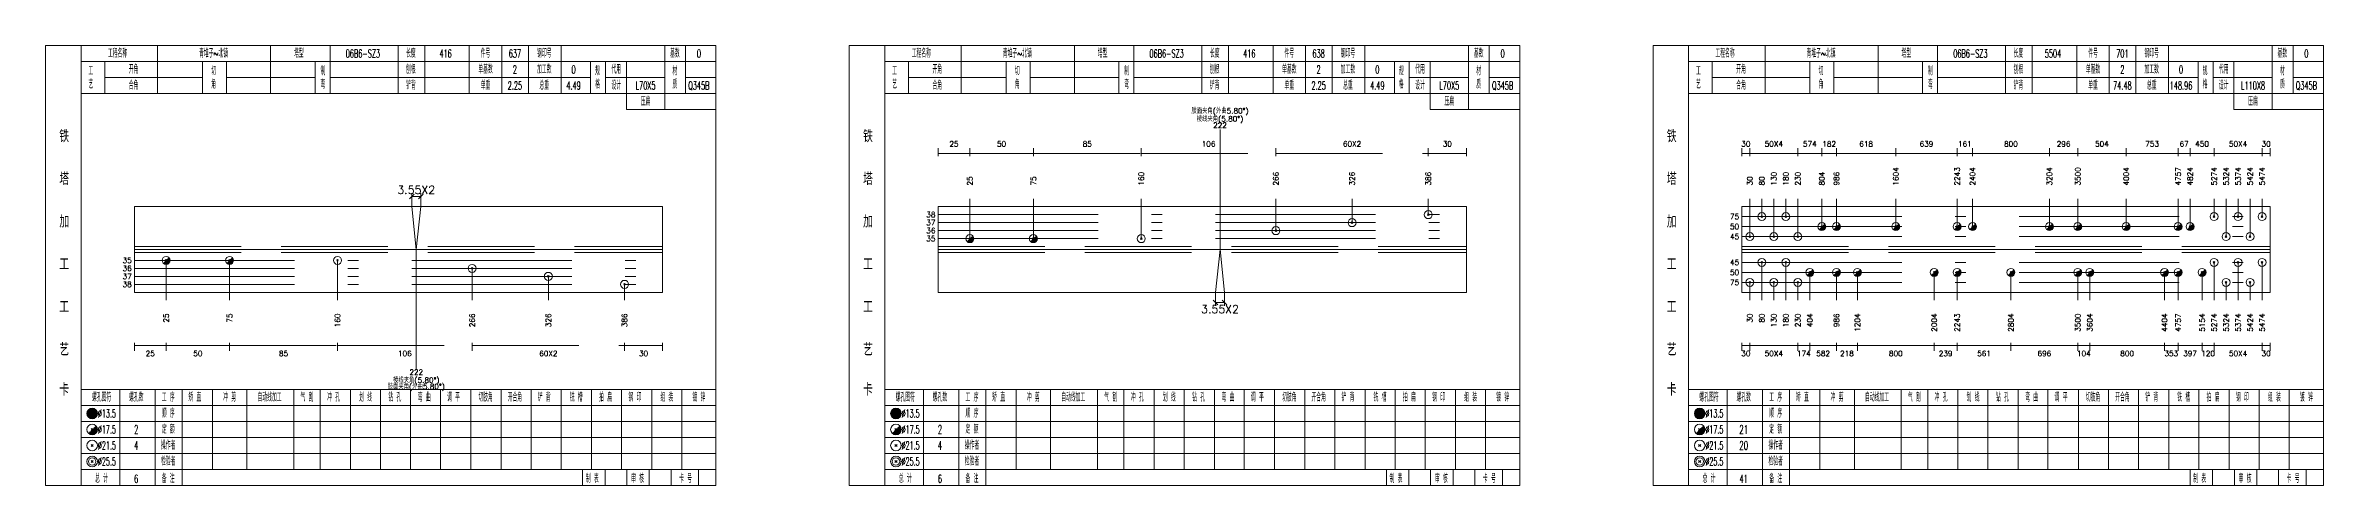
# Model space of a CAD drawing. Extents: x 0 to 30090, y 0 to 380.
# Drawn here: x 27427 to 28282, y 215 to 380 of the extents above; entities that cross this region are included whole.
import ezdxf
from ezdxf.enums import TextEntityAlignment as Align

# ---------------------------------------------------------------- set-up
doc = ezdxf.new("R2010")
doc.units = 0
doc.header["$LTSCALE"] = 20
doc.header["$MEASUREMENT"] = 0
for name, pattern in [('一点画线', [5.2, 3, -1, 0.2, -1]), ('制弯线', [5.9, 4, -0.5, 0.2, -0.5, 0.2, -0.5]), ('虚线', [2.75, 2, -0.75])]:
    doc.linetypes.add(name, pattern=pattern)
doc.layers.get('0').update_dxf_attribs({"linetype": 'CONTINUOUS', "lineweight": 25})
for name, color, linetype, lineweight in [('1', 7, 'CONTINUOUS', 25), ('4', 7, 'CONTINUOUS', 25), ('5', 7, 'CONTINUOUS', 25)]:
    doc.layers.add(name, color=color, linetype=linetype, lineweight=lineweight)
doc.styles.get("Standard").update_dxf_attribs({"font": 'simplex', "width": 0.7, "bigfont": 'gbhzfs.shx'})

# ---------------------------------------------------------------- blocks, each defined once
blk = doc.blocks.new('孔17.5')
at = {"layer": '5', "color": 7, "linetype": 'Continuous', "lineweight": 13}
for p, q in [((-0.2, -0.2), (0.2, 0.2)), ((-0.2, 0.2), (0.2, -0.2))]:
    blk.add_line(p, q, dxfattribs=at)
blk.add_circle((0, 0), 1, dxfattribs=at)
for radius in [0.9, 0.8, 0.7, 0.6, 0.5, 0.4, 0.3, 0.2, 0.1]:
    blk.add_arc((0, 0), radius, 225, 45, dxfattribs=at)
blk = doc.blocks.new('孔21.5')
at = {"layer": '5', "color": 7, "linetype": 'Continuous', "lineweight": 13}
for p, q in [((-0.2, -0.2), (0.2, 0.2)), ((-0.2, 0.2), (0.2, -0.2))]:
    blk.add_line(p, q, dxfattribs=at)
blk.add_circle((0, 0), 1, dxfattribs=at)

msp = doc.modelspace()

# ---------------------------------------------------------------- linework, layer by layer
at = {"color": 190, "linetype": '制弯线', "lineweight": 13}
for p, q in [((27867.82, 303.5), (27867.82, 348.5)), ((27566.42, 303.5), (27564.73, 319.57)), ((27566.42, 303.5), (27568.11, 319.57)), ((27566.42, 303.5), (27566.42, 258.5)), ((27867.82, 303.5), (27866.13, 287.43)), ((27867.82, 303.5), (27869.51, 287.43))]:
    msp.add_line(p, q, dxfattribs=at)
at = {"color": 8, "linetype": '虚线', "lineweight": 9}
for p, q in [((27762.1, 338.5), (27762.1, 341.5)), ((27762.1, 339.5), (27774.01, 339.5)), ((27774.01, 338.5), (27774.01, 341.5)), ((27774.01, 338.5), (27774.01, 341.5)), ((27774.01, 339.5), (27797.82, 339.5)), ((27797.82, 338.5), (27797.82, 341.5)), ((27797.82, 338.5), (27797.82, 341.5)), ((27797.82, 339.5), (27838.29, 339.5)), ((27838.29, 338.5), (27838.29, 341.5)), ((27838.29, 338.5), (27838.29, 341.5)), ((27838.29, 339.5), (27888.77, 339.5)), ((27888.77, 338.5), (27888.77, 341.5)), ((27888.77, 338.5), (27888.77, 341.5)), ((27888.77, 339.5), (27945.91, 339.5)), ((27945.91, 338.5), (27945.91, 341.5)), ((27945.91, 338.5), (27945.91, 341.5)), ((27945.91, 339.5), (27960.2, 339.5)), ((27960.2, 338.5), (27960.2, 341.5)), ((28063.5, 338.5), (28063.5, 341.5)), ((28063.5, 339.5), (28066.5, 339.5)), ((28066.5, 338.5), (28066.5, 341.5)), ((28066.5, 338.5), (28066.5, 341.5)), ((28066.5, 339.5), (28084.5, 339.5)), ((28084.5, 338.5), (28084.5, 341.5)), ((28084.5, 338.5), (28084.5, 341.5)), ((28084.5, 339.5), (28093.5, 339.5)), ((28093.5, 338.5), (28093.5, 341.5)), ((28093.5, 338.5), (28093.5, 341.5)), ((28093.5, 339.5), (28098.99, 339.5)), ((28098.99, 338.5), (28098.99, 341.5)), ((28098.99, 338.5), (28098.99, 341.5)), ((28098.99, 339.5), (28121.23, 339.5)), ((28121.23, 338.5), (28121.23, 341.5)), ((28121.23, 338.5), (28121.23, 341.5)), ((28121.23, 339.5), (28144.23, 339.5)), ((28144.23, 338.5), (28144.23, 341.5)), ((28144.23, 338.5), (28144.23, 341.5)), ((28144.23, 339.5), (28150.02, 339.5)), ((28150.02, 338.5), (28150.02, 341.5)), ((28150.02, 338.5), (28150.02, 341.5)), ((28150.02, 339.5), (28178.82, 339.5)), ((28178.82, 338.5), (28178.82, 341.5)), ((28178.82, 338.5), (28178.82, 341.5)), ((28178.82, 339.5), (28189.47, 339.5)), ((28189.47, 338.5), (28189.47, 341.5)), ((28189.47, 338.5), (28189.47, 341.5)), ((28189.47, 339.5), (28207.61, 339.5)), ((28207.61, 338.5), (28207.61, 341.5)), ((28207.61, 338.5), (28207.61, 341.5)), ((28207.61, 339.5), (28227.1, 339.5)), ((28227.1, 338.5), (28227.1, 341.5)), ((28227.1, 338.5), (28227.1, 341.5)), ((28227.1, 339.5), (28231.6, 339.5)), ((28231.6, 338.5), (28231.6, 341.5)), ((28231.6, 338.5), (28231.6, 341.5)), ((28231.6, 339.5), (28240.6, 339.5)), ((28240.6, 338.5), (28240.6, 341.5)), ((28240.6, 338.5), (28240.6, 341.5)), ((28240.6, 339.5), (28258.6, 339.5)), ((28258.6, 338.5), (28258.6, 341.5)), ((28258.6, 338.5), (28258.6, 341.5)), ((28258.6, 339.5), (28261.6, 339.5)), ((28261.6, 338.5), (28261.6, 341.5)), ((27460.7, 268.5), (27460.7, 265.5)), ((27460.7, 267.5), (27472.61, 267.5)), ((27472.61, 268.5), (27472.61, 265.5)), ((27472.61, 268.5), (27472.61, 265.5)), ((27472.61, 267.5), (27496.42, 267.5)), ((27496.42, 268.5), (27496.42, 265.5)), ((27496.42, 268.5), (27496.42, 265.5)), ((27496.42, 267.5), (27536.89, 267.5)), ((27536.89, 268.5), (27536.89, 265.5)), ((27536.89, 268.5), (27536.89, 265.5)), ((27536.89, 267.5), (27587.37, 267.5)), ((27587.37, 268.5), (27587.37, 265.5)), ((27587.37, 268.5), (27587.37, 265.5)), ((27587.37, 267.5), (27644.51, 267.5)), ((27644.51, 268.5), (27644.51, 265.5)), ((27644.51, 268.5), (27644.51, 265.5)), ((27644.51, 267.5), (27658.8, 267.5)), ((27658.8, 268.5), (27658.8, 265.5)), ((28063.5, 268.5), (28063.5, 265.5)), ((28063.5, 267.5), (28066.5, 267.5)), ((28066.5, 268.5), (28066.5, 265.5)), ((28066.5, 268.5), (28066.5, 265.5)), ((28066.5, 267.5), (28084.5, 267.5)), ((28084.5, 268.5), (28084.5, 265.5)), ((28084.5, 268.5), (28084.5, 265.5)), ((28084.5, 267.5), (28089, 267.5)), ((28089, 268.5), (28089, 265.5)), ((28089, 268.5), (28089, 265.5)), ((28089, 267.5), (28098.99, 267.5)), ((28098.99, 268.5), (28098.99, 265.5)), ((28098.99, 268.5), (28098.99, 265.5)), ((28098.99, 267.5), (28106.83, 267.5)), ((28106.83, 268.5), (28106.83, 265.5)), ((28106.83, 268.5), (28106.83, 265.5)), ((28106.83, 267.5), (28135.63, 267.5)), ((28135.63, 268.5), (28135.63, 265.5)), ((28135.63, 268.5), (28135.63, 265.5)), ((28135.63, 267.5), (28144.23, 267.5)), ((28144.23, 268.5), (28144.23, 265.5)), ((28144.23, 268.5), (28144.23, 265.5)), ((28144.23, 267.5), (28164.42, 267.5)), ((28164.42, 268.5), (28164.42, 265.5)), ((28164.42, 268.5), (28164.42, 265.5)), ((28164.42, 267.5), (28189.47, 267.5)), ((28189.47, 268.5), (28189.47, 265.5)), ((28189.47, 268.5), (28189.47, 265.5)), ((28189.47, 267.5), (28193.97, 267.5)), ((28193.97, 268.5), (28193.97, 265.5)), ((28193.97, 268.5), (28193.97, 265.5)), ((28193.97, 267.5), (28222.01, 267.5)), ((28222.01, 268.5), (28222.01, 265.5)), ((28222.01, 268.5), (28222.01, 265.5)), ((28222.01, 267.5), (28227.1, 267.5)), ((28227.1, 268.5), (28227.1, 265.5)), ((28227.1, 268.5), (28227.1, 265.5)), ((28227.1, 267.5), (28236.1, 267.5)), ((28236.1, 268.5), (28236.1, 265.5)), ((28236.1, 268.5), (28236.1, 265.5)), ((28236.1, 267.5), (28240.6, 267.5)), ((28240.6, 268.5), (28240.6, 265.5)), ((28240.6, 268.5), (28240.6, 265.5)), ((28240.6, 267.5), (28258.6, 267.5)), ((28258.6, 268.5), (28258.6, 265.5)), ((28258.6, 268.5), (28258.6, 265.5)), ((28258.6, 267.5), (28261.6, 267.5)), ((28261.6, 268.5), (28261.6, 265.5))]:
    msp.add_line(p, q, dxfattribs=at)
at = {"color": 7, "linetype": 'Continuous', "lineweight": 18}
for p, q in [((27460.7, 319.57), (27460.7, 287.43)), ((27460.7, 319.57), (27658.8, 319.57)), ((27658.8, 319.57), (27658.8, 287.43)), ((27762.1, 319.57), (27762.1, 287.43)), ((27762.1, 319.57), (27960.2, 319.57)), ((27960.2, 319.57), (27960.2, 287.43)), ((28063.5, 319.59), (28063.5, 287.41)), ((28063.5, 319.59), (28261.6, 319.59)), ((28261.6, 319.59), (28261.6, 287.41)), ((27460.7, 303.5), (27658.8, 303.5)), ((27762.1, 303.5), (27960.2, 303.5)), ((28063.5, 303.5), (28261.6, 303.5))]:
    msp.add_line(p, q, dxfattribs=at)
at = {"color": 7, "linetype": 'Continuous', "lineweight": 13}
for p, q in [((27565.58, 324.22), (27563.88, 322.52)), ((27564.73, 319.57), (27564.73, 324.57)), ((27564.73, 323.37), (27568.11, 323.37)), ((27568.95, 324.22), (27567.26, 322.52)), ((27568.11, 319.57), (27568.11, 324.57)), ((27774.01, 307.57), (27774.01, 322.5)), ((27797.82, 307.57), (27797.82, 322.5)), ((27838.29, 307.57), (27838.29, 322.5)), ((27888.77, 310.57), (27888.77, 322.5)), ((27917.34, 313.57), (27917.34, 322.5)), ((27945.91, 316.57), (27945.91, 322.5)), ((28066.5, 308.34), (28066.5, 322.5)), ((28071, 315.84), (28071, 322.5)), ((28075.5, 308.34), (28075.5, 322.5)), ((28080, 315.84), (28080, 322.5)), ((28084.5, 308.34), (28084.5, 322.5)), ((28093.5, 312.09), (28093.5, 322.5)), ((28098.99, 312.09), (28098.99, 322.5)), ((28121.23, 312.09), (28121.23, 322.5)), ((28144.23, 312.09), (28144.23, 322.5)), ((28150.02, 312.09), (28150.02, 322.5)), ((28178.82, 312.09), (28178.82, 322.5)), ((28189.47, 312.09), (28189.47, 322.5)), ((28207.61, 312.09), (28207.61, 322.5)), ((28227.1, 312.09), (28227.1, 322.5)), ((28231.6, 312.09), (28231.6, 322.5)), ((28240.6, 315.84), (28240.6, 322.5)), ((28245.1, 308.34), (28245.1, 322.5)), ((28249.6, 315.84), (28249.6, 322.5)), ((28254.1, 308.34), (28254.1, 322.5)), ((28258.6, 315.84), (28258.6, 322.5)), ((27472.61, 299.43), (27472.61, 284.5)), ((27496.42, 299.43), (27496.42, 284.5)), ((27536.89, 299.43), (27536.89, 284.5)), ((27587.37, 296.43), (27587.37, 284.5)), ((27615.94, 293.43), (27615.94, 284.5)), ((27644.51, 290.43), (27644.51, 284.5)), ((28066.5, 291.16), (28066.5, 284.5)), ((28071, 298.66), (28071, 284.5)), ((28075.5, 291.16), (28075.5, 284.5)), ((28080, 298.66), (28080, 284.5)), ((28084.5, 291.16), (28084.5, 284.5)), ((28089, 294.91), (28089, 284.5)), ((28098.99, 294.91), (28098.99, 284.5)), ((28106.83, 294.91), (28106.83, 284.5)), ((28135.63, 294.91), (28135.63, 284.5)), ((28144.23, 294.91), (28144.23, 284.5)), ((28164.42, 294.91), (28164.42, 284.5)), ((28189.47, 294.91), (28189.47, 284.5)), ((28193.97, 294.91), (28193.97, 284.5)), ((28222.01, 294.91), (28222.01, 284.5)), ((28227.1, 294.91), (28227.1, 284.5)), ((28236.1, 294.91), (28236.1, 284.5)), ((28240.6, 298.66), (28240.6, 284.5)), ((28245.1, 291.16), (28245.1, 284.5)), ((28249.6, 298.66), (28249.6, 284.5)), ((28254.1, 291.16), (28254.1, 284.5)), ((28258.6, 298.66), (28258.6, 284.5)), ((27866.98, 282.78), (27865.28, 284.48)), ((27866.13, 287.43), (27866.13, 282.43)), ((27866.13, 283.63), (27869.51, 283.63)), ((27870.35, 282.78), (27868.66, 284.48)), ((27869.51, 287.43), (27869.51, 282.43))]:
    msp.add_line(p, q, dxfattribs=at)
at = {"color": 3, "linetype": '一点画线', "lineweight": 13}
for p, q in [((27762.1, 316.57), (27960.2, 316.57)), ((27762.1, 313.57), (27960.2, 313.57)), ((27762.1, 310.57), (27960.2, 310.57)), ((27762.1, 307.57), (27960.2, 307.57)), ((28063.5, 315.84), (28261.6, 315.84)), ((28063.5, 312.09), (28261.6, 312.09)), ((28063.5, 308.34), (28261.6, 308.34)), ((27460.7, 299.43), (27658.8, 299.43)), ((27460.7, 296.43), (27658.8, 296.43)), ((27460.7, 293.43), (27658.8, 293.43)), ((27460.7, 290.43), (27658.8, 290.43)), ((28063.5, 298.66), (28261.6, 298.66)), ((28063.5, 294.91), (28261.6, 294.91)), ((28063.5, 291.16), (28261.6, 291.16))]:
    msp.add_line(p, q, dxfattribs=at)
at = {"color": 1, "linetype": '虚线', "lineweight": 18}
for p, q in [((27460.7, 304.57), (27658.8, 304.57)), ((27460.7, 302.43), (27658.8, 302.43)), ((27762.1, 304.57), (27960.2, 304.57)), ((27762.1, 302.43), (27960.2, 302.43)), ((28063.5, 304.59), (28261.6, 304.59)), ((28063.5, 302.41), (28261.6, 302.41))]:
    msp.add_line(p, q, dxfattribs=at)
at = {"layer": '1', "color": 7, "linetype": 'Continuous', "lineweight": 18}
for p, q in [((27460.7, 287.43), (27658.8, 287.43)), ((27762.1, 287.43), (27960.2, 287.43)), ((28063.5, 287.41), (28261.6, 287.41))]:
    msp.add_line(p, q, dxfattribs=at)
at = {"layer": '4', "color": 1, "linetype": 'Continuous', "lineweight": 18}
for p, q in [((27440.7, 215), (27440.7, 380)), ((27469.4, 362), (27469.4, 380)), ((27511.8, 362), (27511.8, 380)), ((27534.1, 362), (27534.1, 380)), ((27559.6, 362), (27559.6, 380)), ((27569.6, 362), (27569.6, 380)), ((27586.3, 362), (27586.3, 380)), ((27598.5, 362), (27598.5, 380)), ((27608.5, 362), (27608.5, 380)), ((27620.7, 362), (27620.7, 380)), ((27659.6, 356), (27659.6, 380)), ((27667.4, 362), (27667.4, 380)), ((27742.1, 215), (27742.1, 380)), ((27770.8, 362), (27770.8, 380)), ((27813.2, 362), (27813.2, 380)), ((27835.5, 362), (27835.5, 380)), ((27861, 362), (27861, 380)), ((27871, 362), (27871, 380)), ((27887.7, 362), (27887.7, 380)), ((27899.9, 362), (27899.9, 380)), ((27909.9, 362), (27909.9, 380)), ((27922.1, 362), (27922.1, 380)), ((27961, 356), (27961, 380)), ((27968.8, 362), (27968.8, 380)), ((28043.5, 215), (28043.5, 380)), ((28072.2, 362), (28072.2, 380)), ((28114.6, 362), (28114.6, 380)), ((28136.9, 362), (28136.9, 380)), ((28162.4, 362), (28162.4, 380)), ((28172.4, 362), (28172.4, 380)), ((28189.1, 362), (28189.1, 380)), ((28201.3, 362), (28201.3, 380)), ((28211.3, 362), (28211.3, 380)), ((28223.5, 362), (28223.5, 380)), ((28262.4, 356), (28262.4, 380)), ((28270.2, 362), (28270.2, 380)), ((27440.7, 374), (27678.8, 374)), ((27449.6, 362), (27449.6, 374)), ((27449.6, 368), (27486.2, 368)), ((27486.2, 362), (27486.2, 374)), ((27495.2, 362), (27495.2, 374)), ((27495.2, 368), (27528.5, 368)), ((27528.5, 362), (27528.5, 374)), ((27534.1, 368), (27631.8, 368)), ((27631.8, 362), (27631.8, 374)), ((27637.4, 362), (27637.4, 374)), ((27637.4, 368), (27659.6, 368)), ((27645.2, 356), (27645.2, 374)), ((27667.4, 368), (27678.8, 368)), ((27742.1, 374), (27980.2, 374)), ((27751, 362), (27751, 374)), ((27751, 368), (27787.6, 368)), ((27787.6, 362), (27787.6, 374)), ((27796.6, 362), (27796.6, 374)), ((27796.6, 368), (27829.9, 368)), ((27829.9, 362), (27829.9, 374)), ((27835.5, 368), (27933.2, 368)), ((27933.2, 362), (27933.2, 374)), ((27938.8, 362), (27938.8, 374)), ((27938.8, 368), (27961, 368)), ((27946.6, 356), (27946.6, 374)), ((27968.8, 368), (27980.2, 368)), ((28043.5, 374), (28281.6, 374)), ((28052.4, 362), (28052.4, 374)), ((28052.4, 368), (28089, 368)), ((28089, 362), (28089, 374)), ((28098, 362), (28098, 374)), ((28098, 368), (28131.3, 368)), ((28131.3, 362), (28131.3, 374)), ((28136.9, 368), (28234.6, 368)), ((28234.6, 362), (28234.6, 374)), ((28240.2, 362), (28240.2, 374)), ((28240.2, 368), (28262.4, 368)), ((28248, 356), (28248, 374)), ((28270.2, 368), (28281.6, 368)), ((27440.7, 362), (27678.8, 362)), ((27742.1, 362), (27980.2, 362)), ((28043.5, 362), (28281.6, 362)), ((27645.2, 356), (27678.8, 356)), ((27946.6, 356), (27980.2, 356)), ((28248, 356), (28281.6, 356)), ((27440.7, 251), (27678.8, 251)), ((27455.2, 215), (27455.2, 251)), ((27468.5, 215), (27468.5, 251)), ((27478.6, 215), (27478.6, 251)), ((27490, 221), (27490, 251)), ((27502.9, 221), (27502.9, 251)), ((27520.5, 221), (27520.5, 251)), ((27530.4, 221), (27530.4, 251)), ((27541.7, 221), (27541.7, 251)), ((27553, 221), (27553, 251)), ((27564.3, 221), (27564.3, 251)), ((27575.5, 221), (27575.5, 251)), ((27586.9, 221), (27586.9, 251)), ((27598.2, 221), (27598.2, 251)), ((27609.5, 221), (27609.5, 251)), ((27620.8, 221), (27620.8, 251)), ((27632.1, 221), (27632.1, 251)), ((27643.4, 221), (27643.4, 251)), ((27654.7, 221), (27654.7, 251)), ((27666, 221), (27666, 251)), ((27742.1, 251), (27980.2, 251)), ((27756.6, 215), (27756.6, 251)), ((27769.9, 215), (27769.9, 251)), ((27780, 215), (27780, 251)), ((27791.4, 221), (27791.4, 251)), ((27804.3, 221), (27804.3, 251)), ((27821.9, 221), (27821.9, 251)), ((27831.8, 221), (27831.8, 251)), ((27843.1, 221), (27843.1, 251)), ((27854.4, 221), (27854.4, 251)), ((27865.7, 221), (27865.7, 251)), ((27876.9, 221), (27876.9, 251)), ((27888.3, 221), (27888.3, 251)), ((27899.6, 221), (27899.6, 251)), ((27910.9, 221), (27910.9, 251)), ((27922.2, 221), (27922.2, 251)), ((27933.5, 221), (27933.5, 251)), ((27944.8, 221), (27944.8, 251)), ((27956.1, 221), (27956.1, 251)), ((27967.4, 221), (27967.4, 251)), ((28043.5, 251), (28281.6, 251)), ((28058, 215), (28058, 251)), ((28071.3, 215), (28071.3, 251)), ((28081.4, 215), (28081.4, 251)), ((28092.8, 221), (28092.8, 251)), ((28105.7, 221), (28105.7, 251)), ((28123.3, 221), (28123.3, 251)), ((28133.2, 221), (28133.2, 251)), ((28144.5, 221), (28144.5, 251)), ((28155.8, 221), (28155.8, 251)), ((28167.1, 221), (28167.1, 251)), ((28178.3, 221), (28178.3, 251)), ((28189.7, 221), (28189.7, 251)), ((28201, 221), (28201, 251)), ((28212.3, 221), (28212.3, 251)), ((28223.6, 221), (28223.6, 251)), ((28234.9, 221), (28234.9, 251)), ((28246.2, 221), (28246.2, 251)), ((28257.5, 221), (28257.5, 251)), ((28268.8, 221), (28268.8, 251)), ((27440.7, 245), (27678.8, 245)), ((27742.1, 245), (27980.2, 245)), ((28043.5, 245), (28281.6, 245)), ((27440.7, 239), (27678.8, 239)), ((27440.7, 233), (27678.8, 233)), ((27742.1, 239), (27980.2, 239)), ((27742.1, 233), (27980.2, 233)), ((28043.5, 239), (28281.6, 239)), ((28043.5, 233), (28281.6, 233)), ((27440.7, 227), (27678.8, 227)), ((27742.1, 227), (27980.2, 227)), ((28043.5, 227), (28281.6, 227)), ((27440.7, 221), (27678.8, 221)), ((27628.8, 215), (27628.8, 221)), ((27637.2, 215), (27637.2, 221)), ((27645.4, 215), (27645.4, 221)), ((27653.8, 215), (27653.8, 221)), ((27662, 215), (27662, 221)), ((27672.3, 215), (27672.3, 221)), ((27742.1, 221), (27980.2, 221)), ((27930.2, 215), (27930.2, 221)), ((27938.6, 215), (27938.6, 221)), ((27946.8, 215), (27946.8, 221)), ((27955.2, 215), (27955.2, 221)), ((27963.4, 215), (27963.4, 221)), ((27973.7, 215), (27973.7, 221)), ((28043.5, 221), (28281.6, 221)), ((28231.6, 215), (28231.6, 221)), ((28240, 215), (28240, 221)), ((28248.2, 215), (28248.2, 221)), ((28256.6, 215), (28256.6, 221)), ((28264.8, 215), (28264.8, 221)), ((28275.1, 215), (28275.1, 221))]:
    msp.add_line(p, q, dxfattribs=at)
at = {"layer": '4', "color": 7, "linetype": 'Continuous', "lineweight": 13}
for p, q in [((27444.7, 241.8), (27445.1, 242.2)), ((27445.1, 241.8), (27444.7, 242.2)), ((27746.1, 241.8), (27746.5, 242.2)), ((27746.5, 241.8), (27746.1, 242.2)), ((28047.5, 241.8), (28047.9, 242.2)), ((28047.9, 241.8), (28047.5, 242.2)), ((27444.5, 235.6), (27445.3, 236.4)), ((27444.5, 236.4), (27445.3, 235.6)), ((27745.9, 235.6), (27746.7, 236.4)), ((27745.9, 236.4), (27746.7, 235.6)), ((28047.3, 235.6), (28048.1, 236.4)), ((28047.3, 236.4), (28048.1, 235.6)), ((27444.5, 229.6), (27445.3, 230.4)), ((27444.5, 230.4), (27445.3, 229.6)), ((27444.5, 223.6), (27445.3, 224.4)), ((27444.5, 224.4), (27445.3, 223.6)), ((27745.9, 229.6), (27746.7, 230.4)), ((27745.9, 230.4), (27746.7, 229.6)), ((27745.9, 223.6), (27746.7, 224.4)), ((27745.9, 224.4), (27746.7, 223.6)), ((28047.3, 229.6), (28048.1, 230.4)), ((28047.3, 230.4), (28048.1, 229.6)), ((28047.3, 223.6), (28048.1, 224.4)), ((28047.3, 224.4), (28048.1, 223.6))]:
    msp.add_line(p, q, dxfattribs=at)
at = {"layer": '4', "color": 1, "linetype": 'Continuous', "lineweight": 18}
for points in [[(27427.4, 380), (27427.4, 215), (27678.8, 215), (27678.8, 380)], [(27728.8, 380), (27728.8, 215), (27980.2, 215), (27980.2, 380)], [(28030.2, 380), (28030.2, 215), (28281.6, 215), (28281.6, 380)]]:
    msp.add_lwpolyline(points, close=True, dxfattribs=at)
at = {"layer": '4', "color": 7, "linetype": 'Continuous', "lineweight": 13}
for centre, radius in [((27444.9, 242), 2), ((27444.9, 242), 1.8), ((27444.9, 242), 1.6), ((27444.9, 242), 1.4), ((27444.9, 242), 1.2), ((27444.9, 242), 1), ((27444.9, 242), 0.8), ((27444.9, 242), 0.6), ((27444.9, 242), 0.4), ((27444.9, 242), 0.2), ((27746.3, 242), 2), ((27746.3, 242), 1.8), ((27746.3, 242), 1.6), ((27746.3, 242), 1.4), ((27746.3, 242), 1.2), ((27746.3, 242), 1), ((27746.3, 242), 0.8), ((27746.3, 242), 0.6), ((27746.3, 242), 0.4), ((27746.3, 242), 0.2), ((28047.7, 242), 2), ((28047.7, 242), 1.8), ((28047.7, 242), 1.6), ((28047.7, 242), 1.4), ((28047.7, 242), 1.2), ((28047.7, 242), 1), ((28047.7, 242), 0.8), ((28047.7, 242), 0.6), ((28047.7, 242), 0.4), ((28047.7, 242), 0.2), ((27444.9, 236), 2), ((27444.9, 230), 2), ((27746.3, 236), 2), ((27746.3, 230), 2), ((28047.7, 236), 2), ((28047.7, 230), 2), ((27444.9, 224), 2), ((27444.9, 224), 1.4), ((27746.3, 224), 2), ((27746.3, 224), 1.4), ((28047.7, 224), 2), ((28047.7, 224), 1.4)]:
    msp.add_circle(centre, radius, dxfattribs=at)
for centre, radius in [((27444.9, 236), 1.8), ((27444.9, 236), 1.6), ((27444.9, 236), 1.4), ((27444.9, 236), 1.2), ((27444.9, 236), 1), ((27444.9, 236), 0.8), ((27444.9, 236), 0.6), ((27444.9, 236), 0.4), ((27444.9, 236), 0.2), ((27746.3, 236), 1.8), ((27746.3, 236), 1.6), ((27746.3, 236), 1.4), ((27746.3, 236), 1.2), ((27746.3, 236), 1), ((27746.3, 236), 0.8), ((27746.3, 236), 0.6), ((27746.3, 236), 0.4), ((27746.3, 236), 0.2), ((28047.7, 236), 1.8), ((28047.7, 236), 1.6), ((28047.7, 236), 1.4), ((28047.7, 236), 1.2), ((28047.7, 236), 1), ((28047.7, 236), 0.8), ((28047.7, 236), 0.6), ((28047.7, 236), 0.4), ((28047.7, 236), 0.2)]:
    msp.add_arc(centre, radius, 225, 45, dxfattribs=at)

# ---------------------------------------------------------------- block references
at = {"color": 7, "linetype": 'Continuous', "lineweight": 13, "xscale": 1.5, "yscale": 1.5, "zscale": 1.5}
for name, p in [('孔21.5', (27945.91, 316.57)), ('孔21.5', (28071, 315.84)), ('孔21.5', (28080, 315.84)), ('孔21.5', (28240.6, 315.84)), ('孔21.5', (28249.6, 315.84)), ('孔21.5', (28258.6, 315.84)), ('孔17.5', (27774.01, 307.57)), ('孔17.5', (27797.82, 307.57)), ('孔21.5', (27838.29, 307.57)), ('孔21.5', (27888.77, 310.57)), ('孔21.5', (27917.34, 313.57)), ('孔21.5', (28066.5, 308.34)), ('孔21.5', (28075.5, 308.34)), ('孔21.5', (28084.5, 308.34)), ('孔17.5', (28093.5, 312.09)), ('孔17.5', (28098.99, 312.09)), ('孔17.5', (28121.23, 312.09)), ('孔17.5', (28144.23, 312.09)), ('孔17.5', (28150.02, 312.09)), ('孔17.5', (28178.82, 312.09)), ('孔17.5', (28189.47, 312.09)), ('孔17.5', (28207.61, 312.09)), ('孔17.5', (28227.1, 312.09)), ('孔17.5', (28231.6, 312.09)), ('孔21.5', (28245.1, 308.34)), ('孔21.5', (28254.1, 308.34))]:
    msp.add_blockref(name, p, dxfattribs=at)
at = {"layer": '1', "color": 7, "linetype": 'Continuous', "lineweight": 13, "xscale": 1.5, "yscale": 1.5, "zscale": 1.5}
for name, p in [('孔17.5', (27472.61, 299.43)), ('孔17.5', (27496.42, 299.43)), ('孔21.5', (27536.89, 299.43)), ('孔21.5', (28071, 298.66)), ('孔21.5', (28080, 298.66)), ('孔21.5', (28240.6, 298.66)), ('孔21.5', (28249.6, 298.66)), ('孔21.5', (28258.6, 298.66)), ('孔21.5', (27587.37, 296.43)), ('孔21.5', (27615.94, 293.43)), ('孔21.5', (27644.51, 290.43)), ('孔21.5', (28066.5, 291.16)), ('孔21.5', (28075.5, 291.16)), ('孔21.5', (28084.5, 291.16)), ('孔17.5', (28089, 294.91)), ('孔17.5', (28098.99, 294.91)), ('孔17.5', (28106.83, 294.91)), ('孔17.5', (28135.63, 294.91)), ('孔17.5', (28144.23, 294.91)), ('孔17.5', (28164.42, 294.91)), ('孔17.5', (28189.47, 294.91)), ('孔17.5', (28193.97, 294.91)), ('孔17.5', (28222.01, 294.91)), ('孔17.5', (28227.1, 294.91)), ('孔17.5', (28236.1, 294.91)), ('孔21.5', (28245.1, 291.16)), ('孔21.5', (28254.1, 291.16))]:
    msp.add_blockref(name, p, dxfattribs=at)

# ---------------------------------------------------------------- texts
at = {"color": 7, "linetype": 'Continuous', "lineweight": 13}
for s, p in [('肢面夹角(外曲5.80%%d)', (27867.82, 356.5)), ('222', (27566.42, 258.5))]:
    msp.add_text(s, height=2, dxfattribs=at).set_placement(p, align=Align.TOP_CENTER)
for s, height, p in [('棱线夹角(5.80%%d)', 2, (27867.82, 352.5)), ('3.55X2', 3, (27566.42, 325.87)), ('3.55X2', 3, (27867.82, 281.13)), ('棱线夹角(5.80%%d)', 2, (27566.42, 254.5))]:
    msp.add_text(s, height=height, dxfattribs=at).set_placement(p, align=Align.MIDDLE_CENTER)
for s, p in [('222', (27867.82, 348.5)), ('肢面夹角(外曲5.80%%d)', (27566.42, 250.5))]:
    msp.add_text(s, height=2, dxfattribs=at).set_placement(p, align=Align.BOTTOM_CENTER)
at = {"color": 8, "linetype": 'Continuous', "lineweight": 9}
for s, p in [('25', (27768.05, 341.5)), ('50', (27785.91, 341.5)), ('85', (27818.05, 341.5)), ('106', (27863.53, 341.5)), ('60X2', (27917.34, 341.5)), ('30', (27953.06, 341.5)), ('30', (28065, 341.5)), ('50X4', (28075.5, 341.5)), ('574', (28089, 341.5)), ('182', (28096.24, 341.5)), ('618', (28110.11, 341.5)), ('639', (28132.73, 341.5)), ('161', (28147.13, 341.5)), ('800', (28164.42, 341.5)), ('296', (28184.15, 341.5)), ('504', (28198.54, 341.5)), ('753', (28217.36, 341.5)), ('67', (28229.35, 341.5)), ('450', (28236.1, 341.5)), ('50X4', (28249.6, 341.5)), ('30', (28260.1, 341.5))]:
    msp.add_text(s, height=2, dxfattribs=at).set_placement(p, align=Align.BOTTOM_CENTER)
at = {"color": 7, "linetype": 'Continuous', "lineweight": 13}
for s, p in [('1604', (28121.23, 327.5)), ('2243', (28144.23, 327.5)), ('2404', (28150.02, 327.5)), ('3204', (28178.82, 327.5)), ('3500', (28189.47, 327.5)), ('4004', (28207.61, 327.5)), ('4757', (28227.1, 327.5)), ('4824', (28231.6, 327.5)), ('5274', (28240.6, 327.5)), ('5324', (28245.1, 327.5)), ('5374', (28249.6, 327.5)), ('5424', (28254.1, 327.5)), ('5474', (28258.6, 327.5)), ('25', (27774.01, 327.5)), ('75', (27797.82, 327.5)), ('160', (27838.29, 327.5)), ('266', (27888.77, 327.5)), ('326', (27917.34, 327.5)), ('386', (27945.91, 327.5)), ('30', (28066.5, 327.5)), ('80', (28071, 327.5)), ('130', (28075.5, 327.5)), ('180', (28080, 327.5)), ('230', (28084.5, 327.5)), ('804', (28093.5, 327.5)), ('986', (28098.99, 327.5))]:
    msp.add_text(s, height=2, rotation=90, dxfattribs=at).set_placement(p, align=Align.MIDDLE_LEFT)
for s, p in [('38', (27761.1, 316.57)), ('75', (28062.5, 315.84)), ('37', (27761.1, 313.57)), ('36', (27761.1, 310.57)), ('35', (27761.1, 307.57)), ('50', (28062.5, 312.09)), ('45', (28062.5, 308.34)), ('35', (27459.7, 299.43)), ('45', (28062.5, 298.66)), ('36', (27459.7, 296.43)), ('37', (27459.7, 293.43)), ('38', (27459.7, 290.43)), ('50', (28062.5, 294.91)), ('75', (28062.5, 291.16))]:
    msp.add_text(s, height=2, dxfattribs=at).set_placement(p, align=Align.MIDDLE_RIGHT)
at = {"color": 8, "linetype": 'Continuous', "lineweight": 9}
for s, p in [('25', (27466.65, 265.5)), ('50', (27484.51, 265.5)), ('85', (27516.65, 265.5)), ('106', (27562.13, 265.5)), ('60X2', (27615.94, 265.5)), ('30', (27651.66, 265.5)), ('30', (28065, 265.5)), ('50X4', (28075.5, 265.5)), ('174', (28086.75, 265.5)), ('582', (28093.99, 265.5)), ('218', (28102.91, 265.5)), ('800', (28121.23, 265.5)), ('239', (28139.93, 265.5)), ('561', (28154.33, 265.5)), ('696', (28176.95, 265.5)), ('104', (28191.72, 265.5)), ('800', (28207.99, 265.5)), ('353', (28224.55, 265.5)), ('397', (28231.6, 265.5)), ('120', (28238.35, 265.5)), ('50X4', (28249.6, 265.5)), ('30', (28260.1, 265.5))]:
    msp.add_text(s, height=2, dxfattribs=at).set_placement(p, align=Align.TOP_CENTER)
at = {"layer": '1', "color": 7, "linetype": 'Continuous', "lineweight": 13}
for s, p in [('25', (27472.61, 279.5)), ('75', (27496.42, 279.5)), ('160', (27536.89, 279.5)), ('266', (27587.37, 279.5)), ('326', (27615.94, 279.5)), ('386', (27644.51, 279.5)), ('30', (28066.5, 279.5)), ('80', (28071, 279.5)), ('130', (28075.5, 279.5)), ('180', (28080, 279.5)), ('230', (28084.5, 279.5)), ('404', (28089, 279.5)), ('986', (28098.99, 279.5)), ('1204', (28106.83, 279.5)), ('2004', (28135.63, 279.5)), ('2243', (28144.23, 279.5)), ('2804', (28164.42, 279.5)), ('3500', (28189.47, 279.5)), ('3604', (28193.97, 279.5)), ('4404', (28222.01, 279.5)), ('4757', (28227.1, 279.5)), ('5154', (28236.1, 279.5)), ('5274', (28240.6, 279.5)), ('5324', (28245.1, 279.5)), ('5374', (28249.6, 279.5)), ('5424', (28254.1, 279.5)), ('5474', (28258.6, 279.5))]:
    msp.add_text(s, height=2, rotation=90, dxfattribs=at).set_placement(p, align=Align.MIDDLE_RIGHT)
at = {"layer": '4', "color": 1, "linetype": 'Continuous', "lineweight": 13}
for s, height, width, p in [('工程名称', 3, 0.6, (27454.4, 377)), ('青堆子~北镇', 3, 0.6, (27490.4, 377)), ('塔型', 3, 0.6, (27522.4, 377)), ('06B6-SZ3', 3, 0.6, (27546.4, 377)), ('长度', 3, 0.6, (27564.4, 377)), ('416', 3, 0.6, (27577.4, 377)), ('件号', 3, 0.6, (27592.4, 377)), ('637', 3, 0.6, (27603.4, 377)), ('钢印号', 3, 0.6, (27614.4, 377)), ('基数', 3, 0.6, (27663.4, 377)), ('0', 3, 0.6, (27672.4, 377)), ('工程名称', 3, 0.6, (27755.8, 377)), ('青堆子~北镇', 3, 0.6, (27791.8, 377)), ('塔型', 3, 0.6, (27823.8, 377)), ('06B6-SZ3', 3, 0.6, (27847.8, 377)), ('长度', 3, 0.6, (27865.8, 377)), ('416', 3, 0.6, (27878.8, 377)), ('件号', 3, 0.6, (27893.8, 377)), ('638', 3, 0.6, (27904.8, 377)), ('钢印号', 3, 0.6, (27915.8, 377)), ('基数', 3, 0.6, (27964.8, 377)), ('0', 3, 0.6, (27973.8, 377)), ('工程名称', 3, 0.6, (28057.2, 377)), ('青堆子~北镇', 3, 0.6, (28093.2, 377)), ('塔型', 3, 0.6, (28125.2, 377)), ('06B6-SZ3', 3, 0.6, (28149.2, 377)), ('长度', 3, 0.6, (28167.2, 377)), ('5504', 3, 0.6, (28180.2, 377)), ('件号', 3, 0.6, (28195.2, 377)), ('701', 3, 0.6, (28206.2, 377)), ('钢印号', 3, 0.6, (28217.2, 377)), ('基数', 3, 0.6, (28266.2, 377)), ('0', 3, 0.6, (28275.2, 377)), ('工', 3, 0.6, (27444.4, 370.4)), ('开角', 3, 0.6, (27460.4, 371)), ('切', 3, 0.6, (27490.4, 370.4)), ('制', 3, 0.6, (27531.4, 370.4)), ('刨根', 3, 0.6, (27564.4, 371)), ('单基数', 3, 0.6, (27592.4, 371)), ('2', 3, 0.6, (27603.4, 371)), ('加工数', 3, 0.6, (27614.4, 371)), ('0', 3, 0.6, (27625.4, 371)), ('规', 3, 0.6, (27634.4, 370.4)), ('代用', 3, 0.6, (27641.4, 371)), ('材', 3, 0.6, (27663.4, 370.4)), ('工', 3, 0.6, (27745.8, 370.4)), ('开角', 3, 0.6, (27761.8, 371)), ('切', 3, 0.6, (27791.8, 370.4)), ('制', 3, 0.6, (27832.8, 370.4)), ('刨根', 3, 0.6, (27865.8, 371)), ('单基数', 3, 0.6, (27893.8, 371)), ('2', 3, 0.6, (27904.8, 371)), ('加工数', 3, 0.6, (27915.8, 371)), ('0', 3, 0.6, (27926.8, 371)), ('规', 3, 0.6, (27935.8, 370.4)), ('代用', 3, 0.6, (27942.8, 371)), ('材', 3, 0.6, (27964.8, 370.4)), ('工', 3, 0.6, (28047.2, 370.4)), ('开角', 3, 0.6, (28063.2, 371)), ('切', 3, 0.6, (28093.2, 370.4)), ('制', 3, 0.6, (28134.2, 370.4)), ('刨根', 3, 0.6, (28167.2, 371)), ('单基数', 3, 0.6, (28195.2, 371)), ('2', 3, 0.6, (28206.2, 371)), ('加工数', 3, 0.6, (28217.2, 371)), ('0', 3, 0.6, (28228.2, 371)), ('规', 3, 0.6, (28237.2, 370.4)), ('代用', 3, 0.6, (28244.2, 371)), ('材', 3, 0.6, (28266.2, 370.4)), ('艺', 3, 0.6, (27444.4, 365.4)), ('合角', 3, 0.6, (27460.4, 365)), ('角', 3, 0.6, (27490.4, 365.4)), ('弯', 3, 0.6, (27531.4, 365.4)), ('铲背', 3, 0.6, (27564.4, 365)), ('单重', 3, 0.6, (27592.4, 365)), ('2.25', 3, 0.6, (27603.4, 365)), ('总重', 3, 0.6, (27614.4, 365)), ('4.49', 3, 0.6, (27625.4, 365)), ('格', 3, 0.6, (27634.4, 365.4)), ('设计', 3, 0.6, (27641.4, 365)), ('L70X5', 3, 0.6, (27652.4, 365)), ('压扁', 3, 0.6, (27652.4, 359)), ('质', 3, 0.6, (27663.4, 365.4)), ('Q345B', 3, 0.6, (27672.4, 365)), ('艺', 3, 0.6, (27745.8, 365.4)), ('合角', 3, 0.6, (27761.8, 365)), ('角', 3, 0.6, (27791.8, 365.4)), ('弯', 3, 0.6, (27832.8, 365.4)), ('铲背', 3, 0.6, (27865.8, 365)), ('单重', 3, 0.6, (27893.8, 365)), ('2.25', 3, 0.6, (27904.8, 365)), ('总重', 3, 0.6, (27915.8, 365)), ('4.49', 3, 0.6, (27926.8, 365)), ('格', 3, 0.6, (27935.8, 365.4)), ('设计', 3, 0.6, (27942.8, 365)), ('L70X5', 3, 0.6, (27953.8, 365)), ('压扁', 3, 0.6, (27953.8, 359)), ('质', 3, 0.6, (27964.8, 365.4)), ('Q345B', 3, 0.6, (27973.8, 365)), ('艺', 3, 0.6, (28047.2, 365.4)), ('合角', 3, 0.6, (28063.2, 365)), ('角', 3, 0.6, (28093.2, 365.4)), ('弯', 3, 0.6, (28134.2, 365.4)), ('铲背', 3, 0.6, (28167.2, 365)), ('单重', 3, 0.6, (28195.2, 365)), ('74.48', 3, 0.6, (28206.2, 365)), ('总重', 3, 0.6, (28217.2, 365)), ('148.96', 3, 0.6, (28228.2, 365)), ('格', 3, 0.6, (28237.2, 365.4)), ('设计', 3, 0.6, (28244.2, 365)), ('L110X8', 3, 0.6, (28255.2, 365)), ('压扁', 3, 0.6, (28255.2, 359)), ('质', 3, 0.6, (28266.2, 365.4)), ('Q345B', 3, 0.6, (28275.2, 365)), ('铁', 4.6, 0.8, (27434.4, 346)), ('铁', 4.6, 0.8, (27735.8, 346)), ('铁', 4.6, 0.8, (28037.2, 346)), ('塔', 4.6, 0.8, (27434.4, 330)), ('塔', 4.6, 0.8, (27735.8, 330)), ('塔', 4.6, 0.8, (28037.2, 330)), ('加', 4.6, 0.8, (27434.4, 314)), ('加', 4.6, 0.8, (27735.8, 314)), ('加', 4.6, 0.8, (28037.2, 314)), ('工', 4.6, 0.8, (27434.4, 298)), ('工', 4.6, 0.8, (27735.8, 298)), ('工', 4.6, 0.8, (28037.2, 298)), ('工', 4.6, 0.8, (27434.4, 282)), ('工', 4.6, 0.8, (27735.8, 282)), ('工', 4.6, 0.8, (28037.2, 282)), ('艺', 4.6, 0.8, (27434.4, 266)), ('艺', 4.6, 0.8, (27735.8, 266)), ('艺', 4.6, 0.8, (28037.2, 266)), ('卡', 4.6, 0.8, (27434.4, 251)), ('螺孔图符', 3, 0.6, (27448.4, 248)), ('螺孔数', 3, 0.6, (27461.4, 248)), ('工 序', 3, 0.6, (27473.4, 248)), ('矫 直', 3, 0.6, (27483.4, 248)), ('冲 剪', 3, 0.6, (27496.4, 248)), ('自动线加工', 3, 0.6, (27511.4, 248)), ('气 割', 3, 0.6, (27525.4, 248)), ('冲 孔', 3, 0.6, (27535.4, 248)), ('划 线', 3, 0.6, (27547.4, 248)), ('钻 孔', 3, 0.6, (27558.4, 248)), ('弯 曲', 3, 0.6, (27569.4, 248)), ('调 平', 3, 0.6, (27580.4, 248)), ('切肢角', 3, 0.6, (27592.4, 248)), ('开合角', 3, 0.6, (27603.4, 248)), ('铲 背', 3, 0.6, (27614.4, 248)), ('铣 槽', 3, 0.6, (27626.4, 248)), ('拍 扁', 3, 0.6, (27637.4, 248)), ('钢 印', 3, 0.6, (27648.4, 248)), ('组 装', 3, 0.6, (27660.4, 248)), ('镀 锌', 3, 0.6, (27672.4, 248)), ('卡', 4.6, 0.8, (27735.8, 251)), ('螺孔图符', 3, 0.6, (27749.8, 248)), ('螺孔数', 3, 0.6, (27762.8, 248)), ('工 序', 3, 0.6, (27774.8, 248)), ('矫 直', 3, 0.6, (27784.8, 248)), ('冲 剪', 3, 0.6, (27797.8, 248)), ('自动线加工', 3, 0.6, (27812.8, 248)), ('气 割', 3, 0.6, (27826.8, 248)), ('冲 孔', 3, 0.6, (27836.8, 248)), ('划 线', 3, 0.6, (27848.8, 248)), ('钻 孔', 3, 0.6, (27859.8, 248)), ('弯 曲', 3, 0.6, (27870.8, 248)), ('调 平', 3, 0.6, (27881.8, 248)), ('切肢角', 3, 0.6, (27893.8, 248)), ('开合角', 3, 0.6, (27904.8, 248)), ('铲 背', 3, 0.6, (27915.8, 248)), ('铣 槽', 3, 0.6, (27927.8, 248)), ('拍 扁', 3, 0.6, (27938.8, 248)), ('钢 印', 3, 0.6, (27949.8, 248)), ('组 装', 3, 0.6, (27961.8, 248)), ('镀 锌', 3, 0.6, (27973.8, 248)), ('卡', 4.6, 0.8, (28037.2, 251)), ('螺孔图符', 3, 0.6, (28051.2, 248)), ('螺孔数', 3, 0.6, (28064.2, 248)), ('工 序', 3, 0.6, (28076.2, 248)), ('矫 直', 3, 0.6, (28086.2, 248)), ('冲 剪', 3, 0.6, (28099.2, 248)), ('自动线加工', 3, 0.6, (28114.2, 248)), ('气 割', 3, 0.6, (28128.2, 248)), ('冲 孔', 3, 0.6, (28138.2, 248)), ('划 线', 3, 0.6, (28150.2, 248)), ('钻 孔', 3, 0.6, (28161.2, 248)), ('弯 曲', 3, 0.6, (28172.2, 248)), ('调 平', 3, 0.6, (28183.2, 248)), ('切肢角', 3, 0.6, (28195.2, 248)), ('开合角', 3, 0.6, (28206.2, 248)), ('铲 背', 3, 0.6, (28217.2, 248)), ('铣 槽', 3, 0.6, (28229.2, 248)), ('拍 扁', 3, 0.6, (28240.2, 248)), ('钢 印', 3, 0.6, (28251.2, 248)), ('组 装', 3, 0.6, (28263.2, 248)), ('镀 锌', 3, 0.6, (28275.2, 248)), ('%%C13.5', 3, 0.5, (27450.4, 242)), ('顺 序', 3, 0.6, (27473.4, 242)), ('%%C13.5', 3, 0.5, (27751.8, 242)), ('顺 序', 3, 0.6, (27774.8, 242)), ('%%C13.5', 3, 0.5, (28053.2, 242)), ('顺 序', 3, 0.6, (28076.2, 242)), ('%%C17.5', 3, 0.5, (27450.4, 236)), ('%%C21.5', 3, 0.5, (27450.4, 230)), ('2', 3.2, 0.6, (27461.4, 236)), ('4', 3.2, 0.6, (27461.4, 230)), ('操作者', 3, 0.6, (27473.4, 230)), ('定 额', 3, 0.6, (27473.4, 236)), ('%%C17.5', 3, 0.5, (27751.8, 236)), ('%%C21.5', 3, 0.5, (27751.8, 230)), ('2', 3.2, 0.6, (27762.8, 236)), ('4', 3.2, 0.6, (27762.8, 230)), ('操作者', 3, 0.6, (27774.8, 230)), ('定 额', 3, 0.6, (27774.8, 236)), ('%%C17.5', 3, 0.5, (28053.2, 236)), ('%%C21.5', 3, 0.5, (28053.2, 230)), ('21', 3.2, 0.6, (28064.2, 236)), ('20', 3.2, 0.6, (28064.2, 230)), ('操作者', 3, 0.6, (28076.2, 230)), ('定 额', 3, 0.6, (28076.2, 236)), ('%%C25.5', 3, 0.5, (27450.4, 224)), ('检验者', 3, 0.6, (27473.4, 224)), ('%%C25.5', 3, 0.5, (27751.8, 224)), ('检验者', 3, 0.6, (27774.8, 224)), ('%%C25.5', 3, 0.5, (28053.2, 224)), ('检验者', 3, 0.6, (28076.2, 224)), ('总 计', 3, 0.6, (27448.4, 217.5)), ('6', 3, 0.6, (27461.4, 217.5)), ('备 注', 3, 0.6, (27473.4, 217.5)), ('制 表', 3, 0.6, (27632.4, 217.5)), ('审 核', 3, 0.6, (27649.4, 217.5)), ('卡 号', 3, 0.6, (27667.4, 217.5)), ('总 计', 3, 0.6, (27749.8, 217.5)), ('6', 3, 0.6, (27762.8, 217.5)), ('备 注', 3, 0.6, (27774.8, 217.5)), ('制 表', 3, 0.6, (27933.8, 217.5)), ('审 核', 3, 0.6, (27950.8, 217.5)), ('卡 号', 3, 0.6, (27968.8, 217.5)), ('总 计', 3, 0.6, (28051.2, 217.5)), ('41', 3, 0.6, (28064.2, 217.5)), ('备 注', 3, 0.6, (28076.2, 217.5)), ('制 表', 3, 0.6, (28235.2, 217.5)), ('审 核', 3, 0.6, (28252.2, 217.5)), ('卡 号', 3, 0.6, (28270.2, 217.5))]:
    msp.add_text(s, height=height, dxfattribs=dict(at, width=width)).set_placement(p, align=Align.MIDDLE_CENTER)

doc.saveas('drawing.dxf')
